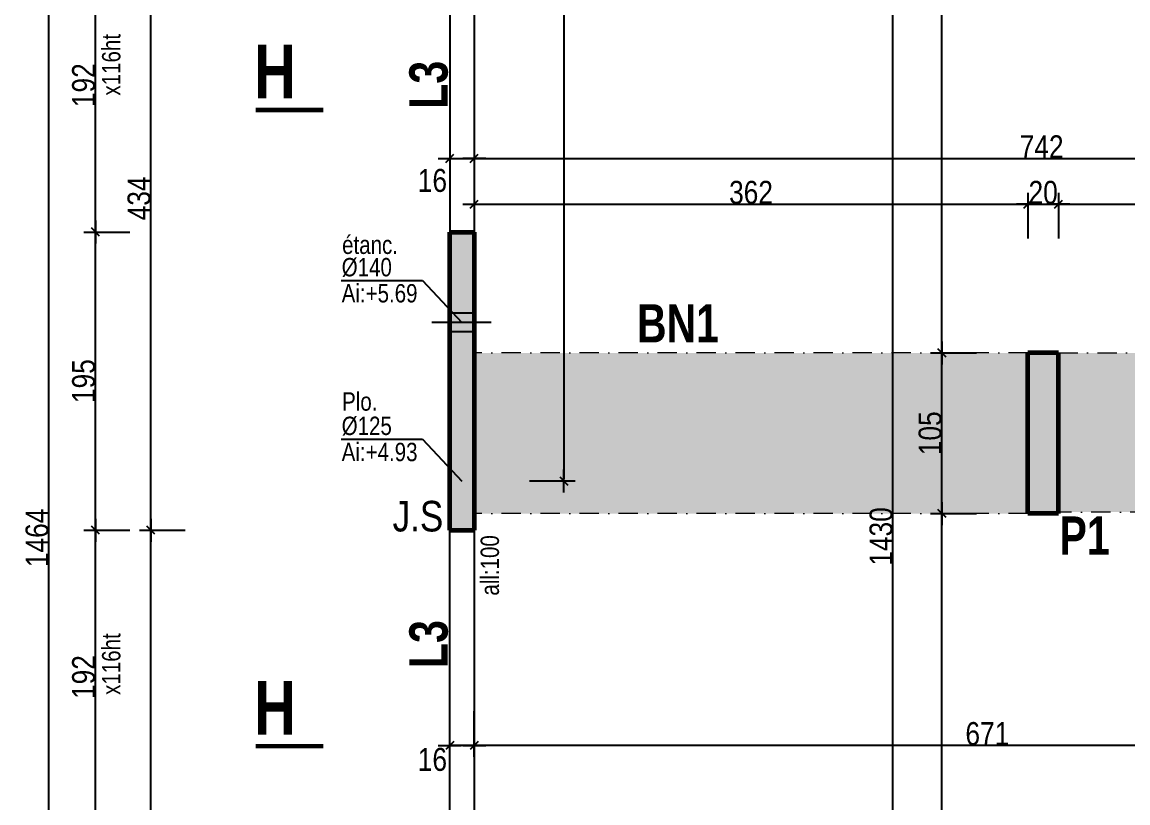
# Model space of a CAD drawing. Header units: centimetres. Extents: x 74297 to 80237, y -23027 to -18827.
# Drawn here: x 75041 to 75764, y -22236 to -21725 of the extents above; entities that cross this region are included whole.
import ezdxf
from ezdxf.enums import TextEntityAlignment as Align

# ---------------------------------------------------------------- set-up
doc = ezdxf.new("R2010")
doc.units = ezdxf.units.CM
doc.header["$LTSCALE"] = 0.5
doc.linetypes.add('TIRETPTX2', pattern=[50.8, 25.4, -12.7, 0, -12.7])
doc.layers.get('DEFPOINTS').update_dxf_attribs({"linetype": 'CONTINUOUS'})
for name, color, linetype in [('01_cote_gen', 4, 'CONTINUOUS'), ('01_linteaux', 2, 'CONTINUOUS'), ('01_poch_BN', 9, 'CONTINUOUS'), ('01_poch_murs', 253, 'CONTINUOUS'), ('01_poch_poteaux', 250, 'CONTINUOUS'), ('01_resv', 32, 'CONTINUOUS'), ('01_texte', 230, 'CONTINUOUS'), ('AA_COTES', 2, 'CONTINUOUS')]:
    doc.layers.add(name, color=color, linetype=linetype)
doc.layers.add('01_murs_coup', color=5, linetype='CONTINUOUS', lineweight=60)
doc.layers.add('01_tram_axes', color=2, linetype='TIRETPTX2', lineweight=9)
doc.styles.add('Arial Narrow', font='ARIALN.TTF')
doc.styles.add('impact', font='impact.ttf')
doc.styles.add('MATTE_TXT', font='arial.ttf')
doc.styles.add('STYLE2', font='ARIALN.TTF')
doc.dimstyles.new('JB50', dxfattribs={"dimscale": 0.1, "dimtxt": 150, "dimasz": 15, "dimexe": 0.1, "dimexo": 0.1, "dimgap": 0.09, "dimtad": 1, "dimdec": 1, "dimdsep": 46, "dimtxsty": 'STYLE2', "dimblk1": 'BOND_G', "dimblk2": 'BOND_D', "dimsah": 1, "dimcen": 1.5, "dimdle": 0.01, "dimse1": 1, "dimse2": 1, "dimclrd": 4, "dimclre": 2, "dimclrt": 6, "dimazin": 2, "dimtfac": 2.333333, "dimtdec": 1, "dimtix": 1, "dimtmove": 2, "dimatfit": 3, "dimldrblk": 'BOND_G', "dimfxl": 1, "dimtolj": 1, "dimtzin": 0, "dimarcsym": 0})

# ---------------------------------------------------------------- blocks, each defined once
blk = doc.blocks.new('BOND_G')
at = {"layer": 'AA_COTES', "color": 0}
for p, q in [((0, -5), (0, 15)), ((5, 0), (-5, 0)), ((1.77, 1.77), (-1.77, -1.77))]:
    blk.add_line(p, q, dxfattribs=at)
blk = doc.blocks.new('BOND_D')
at = {"layer": 'AA_COTES', "color": 0}
for p, q in [((0, 5), (0, -15)), ((5, 0), (-5, 0)), ((-1.77, -1.77), (1.77, 1.77))]:
    blk.add_line(p, q, dxfattribs=at)
blk = doc.blocks.new('*D10')
at = {"layer": '01_cote_gen', "color": 4, "lineweight": -2, "ltscale": 2, "transparency": 16777216}
blk.add_line((75335.22, -22198.03), (75322.22, -22198.03), dxfattribs=at)
at = {"layer": 'DEFPOINTS', "color": 0, "ltscale": 2, "transparency": 16777216}
for p in [(75320.72, -22175.53), (75336.72, -22175.53), (75320.72, -22198.03)]:
    blk.add_point(p, dxfattribs=at)
at = {"layer": '01_cote_gen', "color": 4, "lineweight": -2, "ltscale": 2, "transparency": 16777216, "xscale": 1.5, "yscale": 1.5, "zscale": 1.5, "rotation": 180}
blk.add_blockref('BOND_D', (75320.72, -22198.03), dxfattribs=at)
at = {"layer": '01_cote_gen', "color": 4, "lineweight": -2, "ltscale": 2, "transparency": 16777216, "xscale": 1.5, "yscale": 1.5, "zscale": 1.5}
blk.add_blockref('BOND_G', (75336.72, -22198.03), dxfattribs=at)
at = {"layer": '01_cote_gen', "color": 6, "ltscale": 2, "transparency": 16777216, "insert": (75309.39, -22207.26), "char_height": 15, "attachment_point": 5, "style": 'STYLE2'}
blk.add_mtext('\\A1;16', dxfattribs=at)
blk = doc.blocks.new('*D56')
at = {"layer": '01_cote_gen', "color": 4, "lineweight": -2, "transparency": 16777216}
blk.add_line((75338.22, -21814.14), (76077.22, -21814.14), dxfattribs=at)
at = {"layer": 'DEFPOINTS', "color": 0, "transparency": 16777216}
for p in [(76078.72, -21814.14), (75336.72, -21843), (76078.72, -21874.89)]:
    blk.add_point(p, dxfattribs=at)
at = {"layer": '01_cote_gen', "color": 4, "lineweight": -2, "transparency": 16777216, "xscale": 1.5, "yscale": 1.5, "zscale": 1.5, "rotation": 180}
blk.add_blockref('BOND_G', (75336.72, -21814.14), dxfattribs=at)
at = {"layer": '01_cote_gen', "color": 4, "lineweight": -2, "transparency": 16777216, "xscale": 1.5, "yscale": 1.5, "zscale": 1.5}
blk.add_blockref('BOND_D', (76078.72, -21814.14), dxfattribs=at)
at = {"layer": '01_cote_gen', "color": 6, "transparency": 16777216, "insert": (75707.72, -21806.6), "char_height": 15, "attachment_point": 5, "style": 'STYLE2'}
blk.add_mtext('\\A1;742', dxfattribs=at)
blk = doc.blocks.new('*D57')
at = {"layer": '01_cote_gen', "color": 4, "lineweight": -2, "transparency": 16777216}
blk.add_line((75322.22, -21814.14), (75335.22, -21814.14), dxfattribs=at)
at = {"layer": 'DEFPOINTS', "color": 0, "transparency": 16777216}
for p in [(75336.72, -21814.14), (75320.72, -21826.02), (75336.72, -21826.02)]:
    blk.add_point(p, dxfattribs=at)
at = {"layer": '01_cote_gen', "color": 4, "lineweight": -2, "transparency": 16777216, "xscale": 1.5, "yscale": 1.5, "zscale": 1.5, "rotation": 180}
blk.add_blockref('BOND_G', (75320.72, -21814.14), dxfattribs=at)
at = {"layer": '01_cote_gen', "color": 4, "lineweight": -2, "transparency": 16777216, "xscale": 1.5, "yscale": 1.5, "zscale": 1.5}
blk.add_blockref('BOND_D', (75336.72, -21814.14), dxfattribs=at)
at = {"layer": '01_cote_gen', "color": 6, "transparency": 16777216, "insert": (75309.4, -21828.69), "char_height": 15, "attachment_point": 5, "style": 'STYLE2'}
blk.add_mtext('\\A1;16', dxfattribs=at)
blk = doc.blocks.new('*D59')
at = {"layer": '01_cote_gen', "color": 4, "lineweight": -2, "transparency": 16777216}
blk.add_line((75642.55, -22044.89), (75642.55, -21942.89), dxfattribs=at)
at = {"layer": 'DEFPOINTS', "color": 0, "transparency": 16777216}
for p in [(75642.55, -21941.39), (75718.72, -21941.39), (75718.72, -22046.39)]:
    blk.add_point(p, dxfattribs=at)
at = {"layer": '01_cote_gen', "color": 4, "lineweight": -2, "transparency": 16777216, "xscale": 1.5, "yscale": 1.5, "zscale": 1.5}
for name, p, rotation in [('BOND_D', (75642.55, -21941.39), 90), ('BOND_G', (75642.55, -22046.39), 270)]:
    blk.add_blockref(name, p, dxfattribs=dict(at, rotation=rotation))
at = {"layer": '01_cote_gen', "color": 6, "transparency": 16777216, "insert": (75634.88, -21993.89), "char_height": 15, "attachment_point": 5, "rotation": 90, "style": 'STYLE2'}
blk.add_mtext('\\A1;105', dxfattribs=at)
blk = doc.blocks.new('*D60')
at = {"layer": '01_cote_gen', "color": 4, "lineweight": -2, "transparency": 16777216}
blk.add_line((75642.55, -21939.89), (75642.55, -21347.89), dxfattribs=at)
at = {"layer": 'DEFPOINTS', "color": 0, "transparency": 16777216}
for p in [(75642.55, -21346.39), (75665.05, -21346.39), (75665.05, -21941.39)]:
    blk.add_point(p, dxfattribs=at)
at = {"layer": '01_cote_gen', "color": 4, "lineweight": -2, "transparency": 16777216, "xscale": 1.5, "yscale": 1.5, "zscale": 1.5}
for name, p, rotation in [('BOND_D', (75642.55, -21346.39), 90), ('BOND_G', (75642.55, -21941.39), 270)]:
    blk.add_blockref(name, p, dxfattribs=dict(at, rotation=rotation))
at = {"layer": '01_cote_gen', "color": 6, "transparency": 16777216, "insert": (75634.88, -21643.89), "char_height": 15, "attachment_point": 5, "rotation": 90, "style": 'STYLE2'}
blk.add_mtext('\\A1;595', dxfattribs=at)
blk = doc.blocks.new('*D61')
at = {"layer": '01_cote_gen', "color": 4, "lineweight": -2, "transparency": 16777216}
blk.add_line((75338.22, -21844.14), (75697.22, -21844.14), dxfattribs=at)
at = {"layer": 'DEFPOINTS', "color": 0, "transparency": 16777216}
for p in [(75336.72, -21844.14), (75698.72, -21844.14), (75698.72, -21877.38)]:
    blk.add_point(p, dxfattribs=at)
at = {"layer": '01_cote_gen', "color": 4, "lineweight": -2, "transparency": 16777216, "xscale": 1.5, "yscale": 1.5, "zscale": 1.5, "rotation": 180}
blk.add_blockref('BOND_G', (75336.72, -21844.14), dxfattribs=at)
at = {"layer": '01_cote_gen', "color": 4, "lineweight": -2, "transparency": 16777216, "xscale": 1.5, "yscale": 1.5, "zscale": 1.5}
blk.add_blockref('BOND_D', (75698.72, -21844.14), dxfattribs=at)
at = {"layer": '01_cote_gen', "color": 6, "transparency": 16777216, "insert": (75517.72, -21836.48), "char_height": 15, "attachment_point": 5, "style": 'STYLE2'}
blk.add_mtext('\\A1;362', dxfattribs=at)
blk = doc.blocks.new('*D62')
at = {"layer": '01_cote_gen', "color": 4, "lineweight": -2, "transparency": 16777216}
blk.add_line((75700.22, -21844.14), (75717.22, -21844.14), dxfattribs=at)
at = {"layer": 'DEFPOINTS', "color": 0, "transparency": 16777216}
for p in [(75718.72, -21844.14), (75698.72, -21877.38), (75718.72, -21877.38)]:
    blk.add_point(p, dxfattribs=at)
at = {"layer": '01_cote_gen', "color": 4, "lineweight": -2, "transparency": 16777216, "xscale": 1.5, "yscale": 1.5, "zscale": 1.5, "rotation": 180}
blk.add_blockref('BOND_G', (75698.72, -21844.14), dxfattribs=at)
at = {"layer": '01_cote_gen', "color": 4, "lineweight": -2, "transparency": 16777216, "xscale": 1.5, "yscale": 1.5, "zscale": 1.5}
blk.add_blockref('BOND_D', (75718.72, -21844.14), dxfattribs=at)
at = {"layer": '01_cote_gen', "color": 6, "transparency": 16777216, "insert": (75708.72, -21836.48), "char_height": 15, "attachment_point": 5, "style": 'STYLE2'}
blk.add_mtext('\\A1;20', dxfattribs=at)
blk = doc.blocks.new('*D63')
at = {"layer": '01_cote_gen', "color": 4, "lineweight": -2, "transparency": 16777216}
blk.add_line((75720.22, -21844.14), (76006.26, -21844.14), dxfattribs=at)
at = {"layer": 'DEFPOINTS', "color": 0, "transparency": 16777216}
for p in [(76007.76, -21844.14), (75718.72, -21866.64), (76007.76, -21866.64)]:
    blk.add_point(p, dxfattribs=at)
at = {"layer": '01_cote_gen', "color": 4, "lineweight": -2, "transparency": 16777216, "xscale": 1.5, "yscale": 1.5, "zscale": 1.5, "rotation": 180}
blk.add_blockref('BOND_G', (75718.72, -21844.14), dxfattribs=at)
at = {"layer": '01_cote_gen', "color": 4, "lineweight": -2, "transparency": 16777216, "xscale": 1.5, "yscale": 1.5, "zscale": 1.5}
blk.add_blockref('BOND_D', (76007.76, -21844.14), dxfattribs=at)
at = {"layer": '01_cote_gen', "color": 6, "transparency": 16777216, "insert": (75863.24, -21836.48), "char_height": 15, "attachment_point": 5, "style": 'STYLE2'}
blk.add_mtext('\\A1;289', dxfattribs=at)
blk = doc.blocks.new('*D65')
at = {"layer": '01_cote_gen', "color": 4, "lineweight": -2, "transparency": 16777216}
blk.add_line((75642.55, -22774.87), (75642.55, -22047.89), dxfattribs=at)
at = {"layer": 'DEFPOINTS', "color": 0, "transparency": 16777216}
for p in [(75642.55, -22046.39), (75708.72, -22046.39), (75674.53, -22776.37)]:
    blk.add_point(p, dxfattribs=at)
at = {"layer": '01_cote_gen', "color": 4, "lineweight": -2, "transparency": 16777216, "xscale": 1.5, "yscale": 1.5, "zscale": 1.5}
for name, p, rotation in [('BOND_D', (75642.55, -22046.39), 90), ('BOND_G', (75642.55, -22776.37), 270)]:
    blk.add_blockref(name, p, dxfattribs=dict(at, rotation=rotation))
at = {"layer": '01_cote_gen', "color": 6, "transparency": 16777216, "insert": (75634.88, -22432.08), "char_height": 15, "attachment_point": 5, "rotation": 90, "style": 'STYLE2'}
blk.add_mtext('\\A1;730', dxfattribs=at)
blk = doc.blocks.new('*D165')
at = {"layer": '01_cote_gen', "color": 4, "lineweight": -2, "transparency": 16777216}
blk.add_line((75610.46, -22774.87), (75610.46, -21347.89), dxfattribs=at)
at = {"layer": 'DEFPOINTS', "color": 0, "transparency": 16777216}
for p in [(75610.46, -21346.39), (75702.72, -21346.39), (75713.67, -22776.37)]:
    blk.add_point(p, dxfattribs=at)
at = {"layer": '01_cote_gen', "color": 4, "lineweight": -2, "transparency": 16777216, "xscale": 1.5, "yscale": 1.5, "zscale": 1.5}
for name, p, rotation in [('BOND_D', (75610.46, -21346.39), 90), ('BOND_G', (75610.46, -22776.37), 270)]:
    blk.add_blockref(name, p, dxfattribs=dict(at, rotation=rotation))
at = {"layer": '01_cote_gen', "color": 6, "transparency": 16777216, "insert": (75602.79, -22061.38), "char_height": 15, "attachment_point": 5, "rotation": 90, "style": 'STYLE2'}
blk.add_mtext('\\A1;1430', dxfattribs=at)
blk = doc.blocks.new('*D191')
at = {"layer": '01_cote_gen', "color": 4, "lineweight": -2, "transparency": 16777216}
blk.add_line((75089.05, -22247.82), (75089.05, -22058.82), dxfattribs=at)
at = {"layer": 'DEFPOINTS', "color": 0, "transparency": 16777216}
for p in [(75089.05, -22057.32), (75273.51, -22057.32), (75273.48, -22249.32)]:
    blk.add_point(p, dxfattribs=at)
at = {"layer": '01_cote_gen', "color": 4, "lineweight": -2, "transparency": 16777216, "xscale": 1.5, "yscale": 1.5, "zscale": 1.5}
for name, p, rotation in [('BOND_D', (75089.05, -22057.32), 90), ('BOND_G', (75089.05, -22249.32), 270)]:
    blk.add_blockref(name, p, dxfattribs=dict(at, rotation=rotation))
at = {"layer": '01_cote_gen', "color": 6, "transparency": 16777216, "insert": (75081.38, -22153.32), "char_height": 15, "attachment_point": 5, "rotation": 90, "style": 'STYLE2'}
blk.add_mtext('\\A1;192', dxfattribs=at)
blk = doc.blocks.new('*D192')
at = {"layer": '01_cote_gen', "color": 4, "lineweight": -2, "transparency": 16777216}
blk.add_line((75089.05, -22055.82), (75089.05, -21863.82), dxfattribs=at)
at = {"layer": 'DEFPOINTS', "color": 0, "transparency": 16777216}
for p in [(75089.05, -21862.32), (75297.24, -21862.32), (75273.48, -22057.32)]:
    blk.add_point(p, dxfattribs=at)
at = {"layer": '01_cote_gen', "color": 4, "lineweight": -2, "transparency": 16777216, "xscale": 1.5, "yscale": 1.5, "zscale": 1.5}
for name, p, rotation in [('BOND_D', (75089.05, -21862.32), 90), ('BOND_G', (75089.05, -22057.32), 270)]:
    blk.add_blockref(name, p, dxfattribs=dict(at, rotation=rotation))
at = {"layer": '01_cote_gen', "color": 6, "transparency": 16777216, "insert": (75081.38, -21959.82), "char_height": 15, "attachment_point": 5, "rotation": 90, "style": 'STYLE2'}
blk.add_mtext('\\A1;195', dxfattribs=at)
blk = doc.blocks.new('*D193')
at = {"layer": '01_cote_gen', "color": 4, "lineweight": -2, "transparency": 16777216}
blk.add_line((75089.05, -21860.82), (75089.05, -21671.82), dxfattribs=at)
at = {"layer": 'DEFPOINTS', "color": 0, "transparency": 16777216}
for p in [(75089.05, -21670.32), (75157.31, -21670.32), (75297.24, -21862.32)]:
    blk.add_point(p, dxfattribs=at)
at = {"layer": '01_cote_gen', "color": 4, "lineweight": -2, "transparency": 16777216, "xscale": 1.5, "yscale": 1.5, "zscale": 1.5}
for name, p, rotation in [('BOND_D', (75089.05, -21670.32), 90), ('BOND_G', (75089.05, -21862.32), 270)]:
    blk.add_blockref(name, p, dxfattribs=dict(at, rotation=rotation))
at = {"layer": '01_cote_gen', "color": 6, "transparency": 16777216, "insert": (75081.38, -21766.32), "char_height": 15, "attachment_point": 5, "rotation": 90, "style": 'STYLE2'}
blk.add_mtext('\\A1;192', dxfattribs=at)
blk = doc.blocks.new('*D197')
at = {"layer": '01_cote_gen', "color": 4, "lineweight": -2, "transparency": 16777216}
blk.add_line((75058.62, -22792.83), (75058.62, -21331.79), dxfattribs=at)
at = {"layer": 'DEFPOINTS', "color": 0, "transparency": 16777216}
for p in [(75058.62, -21330.29), (75111.55, -21330.29), (75331.27, -22794.33)]:
    blk.add_point(p, dxfattribs=at)
at = {"layer": '01_cote_gen', "color": 4, "lineweight": -2, "transparency": 16777216, "xscale": 1.5, "yscale": 1.5, "zscale": 1.5}
for name, p, rotation in [('BOND_D', (75058.62, -21330.29), 90), ('BOND_G', (75058.62, -22794.33), 270)]:
    blk.add_blockref(name, p, dxfattribs=dict(at, rotation=rotation))
at = {"layer": '01_cote_gen', "color": 6, "transparency": 16777216, "insert": (75050.95, -22062.31), "char_height": 15, "attachment_point": 5, "rotation": 90, "style": 'STYLE2'}
blk.add_mtext('\\A1;1464', dxfattribs=at)
blk = doc.blocks.new('*D202')
at = {"layer": '01_cote_gen', "color": 4, "lineweight": -2, "transparency": 16777216}
blk.add_line((76006.25, -22198.03), (75338.22, -22198.03), dxfattribs=at)
at = {"layer": 'DEFPOINTS', "color": 0, "transparency": 16777216}
for p in [(75336.72, -22198.03), (75336.72, -22205.53), (76007.75, -22237.39)]:
    blk.add_point(p, dxfattribs=at)
at = {"layer": '01_cote_gen', "color": 4, "lineweight": -2, "transparency": 16777216, "xscale": 1.5, "yscale": 1.5, "zscale": 1.5, "rotation": 180}
blk.add_blockref('BOND_D', (75336.72, -22198.03), dxfattribs=at)
at = {"layer": '01_cote_gen', "color": 4, "lineweight": -2, "transparency": 16777216, "xscale": 1.5, "yscale": 1.5, "zscale": 1.5}
blk.add_blockref('BOND_G', (76007.75, -22198.03), dxfattribs=at)
at = {"layer": '01_cote_gen', "color": 6, "transparency": 16777216, "insert": (75672.24, -22190.37), "char_height": 15, "attachment_point": 5, "style": 'STYLE2'}
blk.add_mtext('\\A1;671', dxfattribs=at)
blk = doc.blocks.new('*D295')
at = {"layer": '01_cote_gen', "color": 4, "lineweight": -2, "transparency": 16777216}
blk.add_line((75395.31, -21347.89), (75395.31, -22023.65), dxfattribs=at)
at = {"layer": 'DEFPOINTS', "color": 0, "transparency": 16777216}
for p in [(75410.22, -21346.39), (75328.72, -22025.15), (75395.31, -22025.15)]:
    blk.add_point(p, dxfattribs=at)
at = {"layer": '01_cote_gen', "color": 4, "lineweight": -2, "transparency": 16777216, "xscale": 1.5, "yscale": 1.5, "zscale": 1.5}
for name, p, rotation in [('BOND_G', (75395.31, -21346.39), 90), ('BOND_D', (75395.31, -22025.15), 270)]:
    blk.add_blockref(name, p, dxfattribs=dict(at, rotation=rotation))
at = {"layer": '01_cote_gen', "color": 6, "transparency": 16777216, "insert": (75387.64, -21685.77), "char_height": 15, "attachment_point": 5, "rotation": 90, "style": 'STYLE2'}
blk.add_mtext('\\A1;678.8', dxfattribs=at)
blk = doc.blocks.new('*D321')
at = {"layer": '01_cote_gen', "color": 4, "lineweight": -2, "transparency": 16777216}
blk.add_line((75125.28, -22055.82), (75125.28, -21624.82), dxfattribs=at)
at = {"layer": 'DEFPOINTS', "color": 0, "transparency": 16777216}
for p in [(75125.28, -21623.32), (75132.78, -21623.32), (75320.72, -22057.32)]:
    blk.add_point(p, dxfattribs=at)
at = {"layer": '01_cote_gen', "color": 4, "lineweight": -2, "transparency": 16777216, "xscale": 1.5, "yscale": 1.5, "zscale": 1.5}
for name, p, rotation in [('BOND_D', (75125.28, -21623.32), 90), ('BOND_G', (75125.28, -22057.32), 270)]:
    blk.add_blockref(name, p, dxfattribs=dict(at, rotation=rotation))
at = {"layer": '01_cote_gen', "color": 6, "transparency": 16777216, "insert": (75117.62, -21840.32), "char_height": 15, "attachment_point": 5, "rotation": 90, "style": 'STYLE2'}
blk.add_mtext('\\A1;434', dxfattribs=at)
blk = doc.blocks.new('*D322')
at = {"layer": '01_cote_gen', "color": 4, "lineweight": -2, "transparency": 16777216}
blk.add_line((75125.28, -22563.82), (75125.28, -22058.82), dxfattribs=at)
at = {"layer": 'DEFPOINTS', "color": 0, "transparency": 16777216}
for p in [(75125.28, -22057.32), (75147.78, -22057.32), (75177.9, -22565.32)]:
    blk.add_point(p, dxfattribs=at)
at = {"layer": '01_cote_gen', "color": 4, "lineweight": -2, "transparency": 16777216, "xscale": 1.5, "yscale": 1.5, "zscale": 1.5}
for name, p, rotation in [('BOND_D', (75125.28, -22057.32), 90), ('BOND_G', (75125.28, -22565.32), 270)]:
    blk.add_blockref(name, p, dxfattribs=dict(at, rotation=rotation))
at = {"layer": '01_cote_gen', "color": 6, "transparency": 16777216, "insert": (75117.62, -22311.32), "char_height": 15, "attachment_point": 5, "rotation": 90, "style": 'STYLE2'}
blk.add_mtext('\\A1;508', dxfattribs=at)

msp = doc.modelspace()

# ---------------------------------------------------------------- hatches: boundary and pattern name
at = {"layer": '01_poch_BN'}
h = msp.add_hatch(color=256, dxfattribs=at)
h.dxf.hatch_style = 1
h.paths.add_polyline_path([(75698.72, -21941.39), (75336.72, -21941.39), (75336.72, -22046.39), (75698.72, -22046.39)])
h = msp.add_hatch(color=256, dxfattribs=at)
h.dxf.hatch_style = 1
h.paths.add_polyline_path([(76078.72, -21941.39), (75718.72, -21941.39), (75718.72, -22045.47), (76007.76, -22045.47), (76007.76, -22031.39), (76078.72, -22031.39)])
at = {"layer": '01_poch_murs'}
h = msp.add_hatch(color=256, dxfattribs=at)
h.dxf.hatch_style = 1
h.paths.add_polyline_path([(75336.72, -21346.39), (75320.72, -21346.39), (75320.72, -21526.32), (75336.72, -21526.32)])
h.paths.add_polyline_path([(75336.72, -21623.32), (75320.72, -21623.32), (75320.72, -21670.32), (75336.72, -21670.32)])
h.paths.add_polyline_path([(75336.72, -21862.32), (75320.72, -21862.32), (75320.72, -22057.32), (75336.72, -22057.32)])
h.paths.add_polyline_path([(75336.74, -22249.32), (75320.8, -22249.31), (75320.8, -22249.32), (75320.71, -22565.32), (75320.75, -22565.32), (75336.71, -22565.32)])
h.paths.add_polyline_path([(75740.72, -22776.38), (75336.72, -22776.32), (75336.73, -22662.32), (75320.73, -22662.32), (75320.72, -22794.32), (75740.72, -22794.38)])
h.paths.add_polyline_path([(76025.72, -22776.42), (75990.72, -22776.42), (75990.72, -22543.36), (76025.72, -22543.36), (76025.72, -22174.34), (76007.75, -22174.34), (76007.72, -22525.36), (75972.72, -22525.36), (75972.72, -22776.41), (75837.72, -22776.39), (75837.72, -22794.42), (76025.72, -22794.42)])
h.paths.add_polyline_path([(76025.72, -22049.34), (76007.76, -22049.34), (76007.75, -22072.34), (76025.72, -22072.34)])
h.paths.add_polyline_path([(76202.72, -22049.34), (76184.72, -22049.34), (76184.72, -22225.4), (76149.72, -22225.39), (76149.72, -22371.33), (76167.72, -22371.33), (76167.72, -22243.39), (76202.72, -22243.39)])
h.paths.add_polyline_path([(76167.72, -22473.33), (76149.72, -22473.33), (76149.72, -22794.4), (76331.73, -22794.39), (76331.73, -22776.39), (76167.72, -22776.39)])
h.paths.add_polyline_path([(76854.72, -22628.33), (76838.72, -22628.33), (76838.72, -22776.39), (76428.73, -22776.39), (76428.73, -22794.39), (76854.73, -22794.39)])
h.paths.add_polyline_path([(76854.72, -22292.54), (76838.72, -22292.54), (76838.72, -22531.35), (76854.72, -22531.35)])
h.paths.add_polyline_path([(76854.72, -21957.34), (76838.72, -21957.34), (76838.72, -22100.34), (76854.72, -22100.34)])
h.paths.add_polyline_path([(76854.72, -21669.33), (76838.72, -21669.33), (76838.72, -21765.33), (76854.72, -21765.33)])
h.paths.add_polyline_path([(76854.72, -21346.39), (76838.72, -21346.39), (76838.72, -21572.33), (76854.72, -21572.33)])
at = {"layer": '01_poch_poteaux'}
h = msp.add_hatch(color=256, dxfattribs=at)
h.dxf.hatch_style = 1
h.paths.add_polyline_path([(75718.72, -21941.39), (75698.72, -21941.39), (75698.72, -22046.39), (75718.72, -22046.39)])

# ---------------------------------------------------------------- linework, layer by layer
at = {"layer": '01_linteaux'}
for p, q in [((75320.72, -21670.32), (75320.72, -21862.32)), ((75336.72, -21670.32), (75336.72, -21862.32)), ((75320.8, -22249.32), (75320.72, -22057.32)), ((75336.72, -22057.32), (75336.72, -22249.32))]:
    msp.add_line(p, q, dxfattribs=at)
at = {"layer": '01_murs_coup'}
for p, q in [((75320.72, -22057.32), (75320.72, -21862.32)), ((75320.72, -21862.32), (75336.72, -21862.32)), ((75336.72, -21862.32), (75336.72, -22057.32)), ((75698.72, -22046.39), (75698.72, -21941.39)), ((75718.72, -21941.39), (75698.72, -21941.39)), ((75718.72, -22046.39), (75718.72, -21941.39)), ((75718.72, -22046.39), (75698.72, -22046.39)), ((75320.72, -22057.32), (75336.72, -22057.32))]:
    msp.add_line(p, q, dxfattribs=at)
at = {"layer": '01_resv'}
for p, q in [((75249.79, -21894.04), (75302.88, -21894.04)), ((75302.88, -21894.04), (75328.72, -21921.39)), ((75347.8, -21921.39), (75309.04, -21921.39)), ((75320.73, -21927.64), (75320.73, -21915.14)), ((75320.73, -21915.14), (75336.73, -21915.14)), ((75336.73, -21915.14), (75336.73, -21927.64)), ((75336.73, -21927.64), (75320.73, -21927.64)), ((75249.79, -21997.79), (75302.88, -21997.79)), ((75302.88, -21997.79), (75328.72, -22025.15))]:
    msp.add_line(p, q, dxfattribs=at)
for points in [[(75320.73, -21915.14), (75336.73, -21915.14), (75336.73, -21927.64), (75320.73, -21927.64)], [(75320.72, -22018.9), (75336.72, -22018.9), (75336.72, -22031.4), (75320.72, -22031.4)]]:
    msp.add_solid(points, dxfattribs=at)
at = {"layer": '01_texte', "const_width": 3}
for points in [[(75238.07, -21782.54), (75193.82, -21782.54)], [(75238.07, -22198.51), (75193.82, -22198.51)]]:
    msp.add_lwpolyline(points, dxfattribs=at)
at = {"layer": '01_tram_axes'}
for p, q in [((75698.72, -21941.39), (75336.72, -21941.39)), ((75718.72, -21941.39), (76078.72, -21941.39)), ((75698.72, -22046.39), (75336.72, -22046.39)), ((76007.76, -22045.47), (75718.72, -22045.47))]:
    msp.add_line(p, q, dxfattribs=at)

# ---------------------------------------------------------------- texts
at = {"layer": '01_resv', "style": 'MATTE_TXT', "width": 0.8}
for s, p in [('étanc.', (75250.34, -21880.26)), ('%%C140', (75250.06, -21894.89)), ('Ai:+5.69', (75250.06, -21911.98)), ('Plo.', (75250.33, -21982.73)), ('%%C125', (75250.06, -21998.65)), ('Ai:+4.93', (75250.06, -22015.74))]:
    msp.add_text(s, height=12, dxfattribs=at).set_placement(p, align=Align.BOTTOM_LEFT)
at = {"layer": '01_texte', "style": 'MATTE_TXT', "width": 0.8}
for s, p in [('x116ht', (75108.95, -21752.97)), ('all:100', (75356.51, -22080.3)), ('x116ht', (75108.95, -22144.83))]:
    msp.add_text(s, height=12, rotation=90, dxfattribs=at).set_placement(p, align=Align.BOTTOM_CENTER)
at = {"layer": '01_texte', "style": 'impact'}
for s, height, rotation, p in [('H', 35, 0, (75206.45, -21785.4)), ('L3', 25, 90, (75326.8, -21766.03)), ('L3', 25, 90, (75326.8, -22131.73)), ('H', 35, 0, (75206.45, -22201.37))]:
    msp.add_text(s, height=height, rotation=rotation, dxfattribs=at).set_placement(p, align=Align.BOTTOM_CENTER)
for s, p in [('BN1', (75469.94, -21942.02)), ('P1', (75735.81, -22080.81))]:
    msp.add_text(s, height=25, dxfattribs=at).set_placement(p, align=Align.BOTTOM_CENTER)
at = {"layer": '01_texte', "style": 'Arial Narrow'}
msp.add_text('J.S', height=20, dxfattribs=at).set_placement((75283.37, -22058.11))

# ---------------------------------------------------------------- dimensions: what is measured, and where the dimension line sits
at = {"layer": '01_cote_gen'}
for base, p1, p2, picture, middle in [((75058.62, -21330.29), (75331.27, -22794.33), (75111.55, -21330.29), '*D197', (75050.95, -22062.31)), ((75395.31, -22025.15), (75410.22, -21346.39), (75328.72, -22025.15), '*D295', (75387.64, -21685.77)), ((75610.46, -21346.39), (75713.67, -22776.37), (75702.72, -21346.39), '*D165', (75602.79, -22061.38)), ((75642.55, -21346.39), (75665.05, -21941.39), (75665.05, -21346.39), '*D60', (75634.88, -21643.89)), ((75125.28, -21623.32), (75320.72, -22057.32), (75132.78, -21623.32), '*D321', (75117.62, -21840.32)), ((75089.05, -21670.32), (75297.24, -21862.32), (75157.31, -21670.32), '*D193', (75081.38, -21766.32)), ((75089.05, -21862.32), (75273.48, -22057.32), (75297.24, -21862.32), '*D192', (75081.38, -21959.82)), ((75642.55, -21941.39), (75718.72, -22046.39), (75718.72, -21941.39), '*D59', (75634.88, -21993.89)), ((75089.05, -22057.32), (75273.48, -22249.32), (75273.51, -22057.32), '*D191', (75081.38, -22153.32)), ((75125.28, -22057.32), (75177.9, -22565.32), (75147.78, -22057.32), '*D322', (75117.62, -22311.32))]:
    dim = msp.add_linear_dim(base=base, p1=p1, p2=p2, angle=90, dimstyle='JB50', dxfattribs=at)
    dim.commit()
    dim.dimension.update_dxf_attribs({"geometry": picture, "text_midpoint": middle})
for base, p1, p2, picture, middle in [((76078.72, -21814.14), (75336.72, -21843), (76078.72, -21874.89), '*D56', (75707.72, -21806.6)), ((75698.72, -21844.14), (75336.72, -21844.14), (75698.72, -21877.38), '*D61', (75517.72, -21836.48)), ((75718.72, -21844.14), (75698.72, -21877.38), (75718.72, -21877.38), '*D62', (75708.72, -21836.48)), ((76007.76, -21844.14), (75718.72, -21866.64), (76007.76, -21866.64), '*D63', (75863.24, -21836.48)), ((75336.72, -22198.03), (76007.75, -22237.39), (75336.72, -22205.53), '*D202', (75672.24, -22190.37))]:
    dim = msp.add_linear_dim(base=base, p1=p1, p2=p2, dimstyle='JB50', dxfattribs=at)
    dim.commit()
    dim.dimension.update_dxf_attribs({"geometry": picture, "text_midpoint": middle})
dim = msp.add_linear_dim(base=(75336.72, -21814.14), p1=(75320.72, -21826.02), p2=(75336.72, -21826.02), dimstyle='JB50', dxfattribs=at)
dim.commit()
dim.dimension.update_dxf_attribs({"geometry": '*D57', "text_midpoint": (75309.4, -21828.69), "dimtype": 160})
dim = msp.add_linear_dim(base=(75642.55, -22046.39), p1=(75674.53, -22776.37), p2=(75708.72, -22046.39), angle=90, dimstyle='JB50', dxfattribs=at)
dim.commit()
dim.dimension.update_dxf_attribs({"geometry": '*D65', "text_midpoint": (75634.88, -22432.08), "dimtype": 160})
at = {"layer": '01_cote_gen', "ltscale": 2}
dim = msp.add_linear_dim(base=(75320.72, -22198.03), p1=(75336.72, -22175.53), p2=(75320.72, -22175.53), dimstyle='JB50', dxfattribs=at)
dim.commit()
dim.dimension.update_dxf_attribs({"geometry": '*D10', "text_midpoint": (75309.39, -22207.26), "dimtype": 160})

doc.saveas('drawing.dxf')
